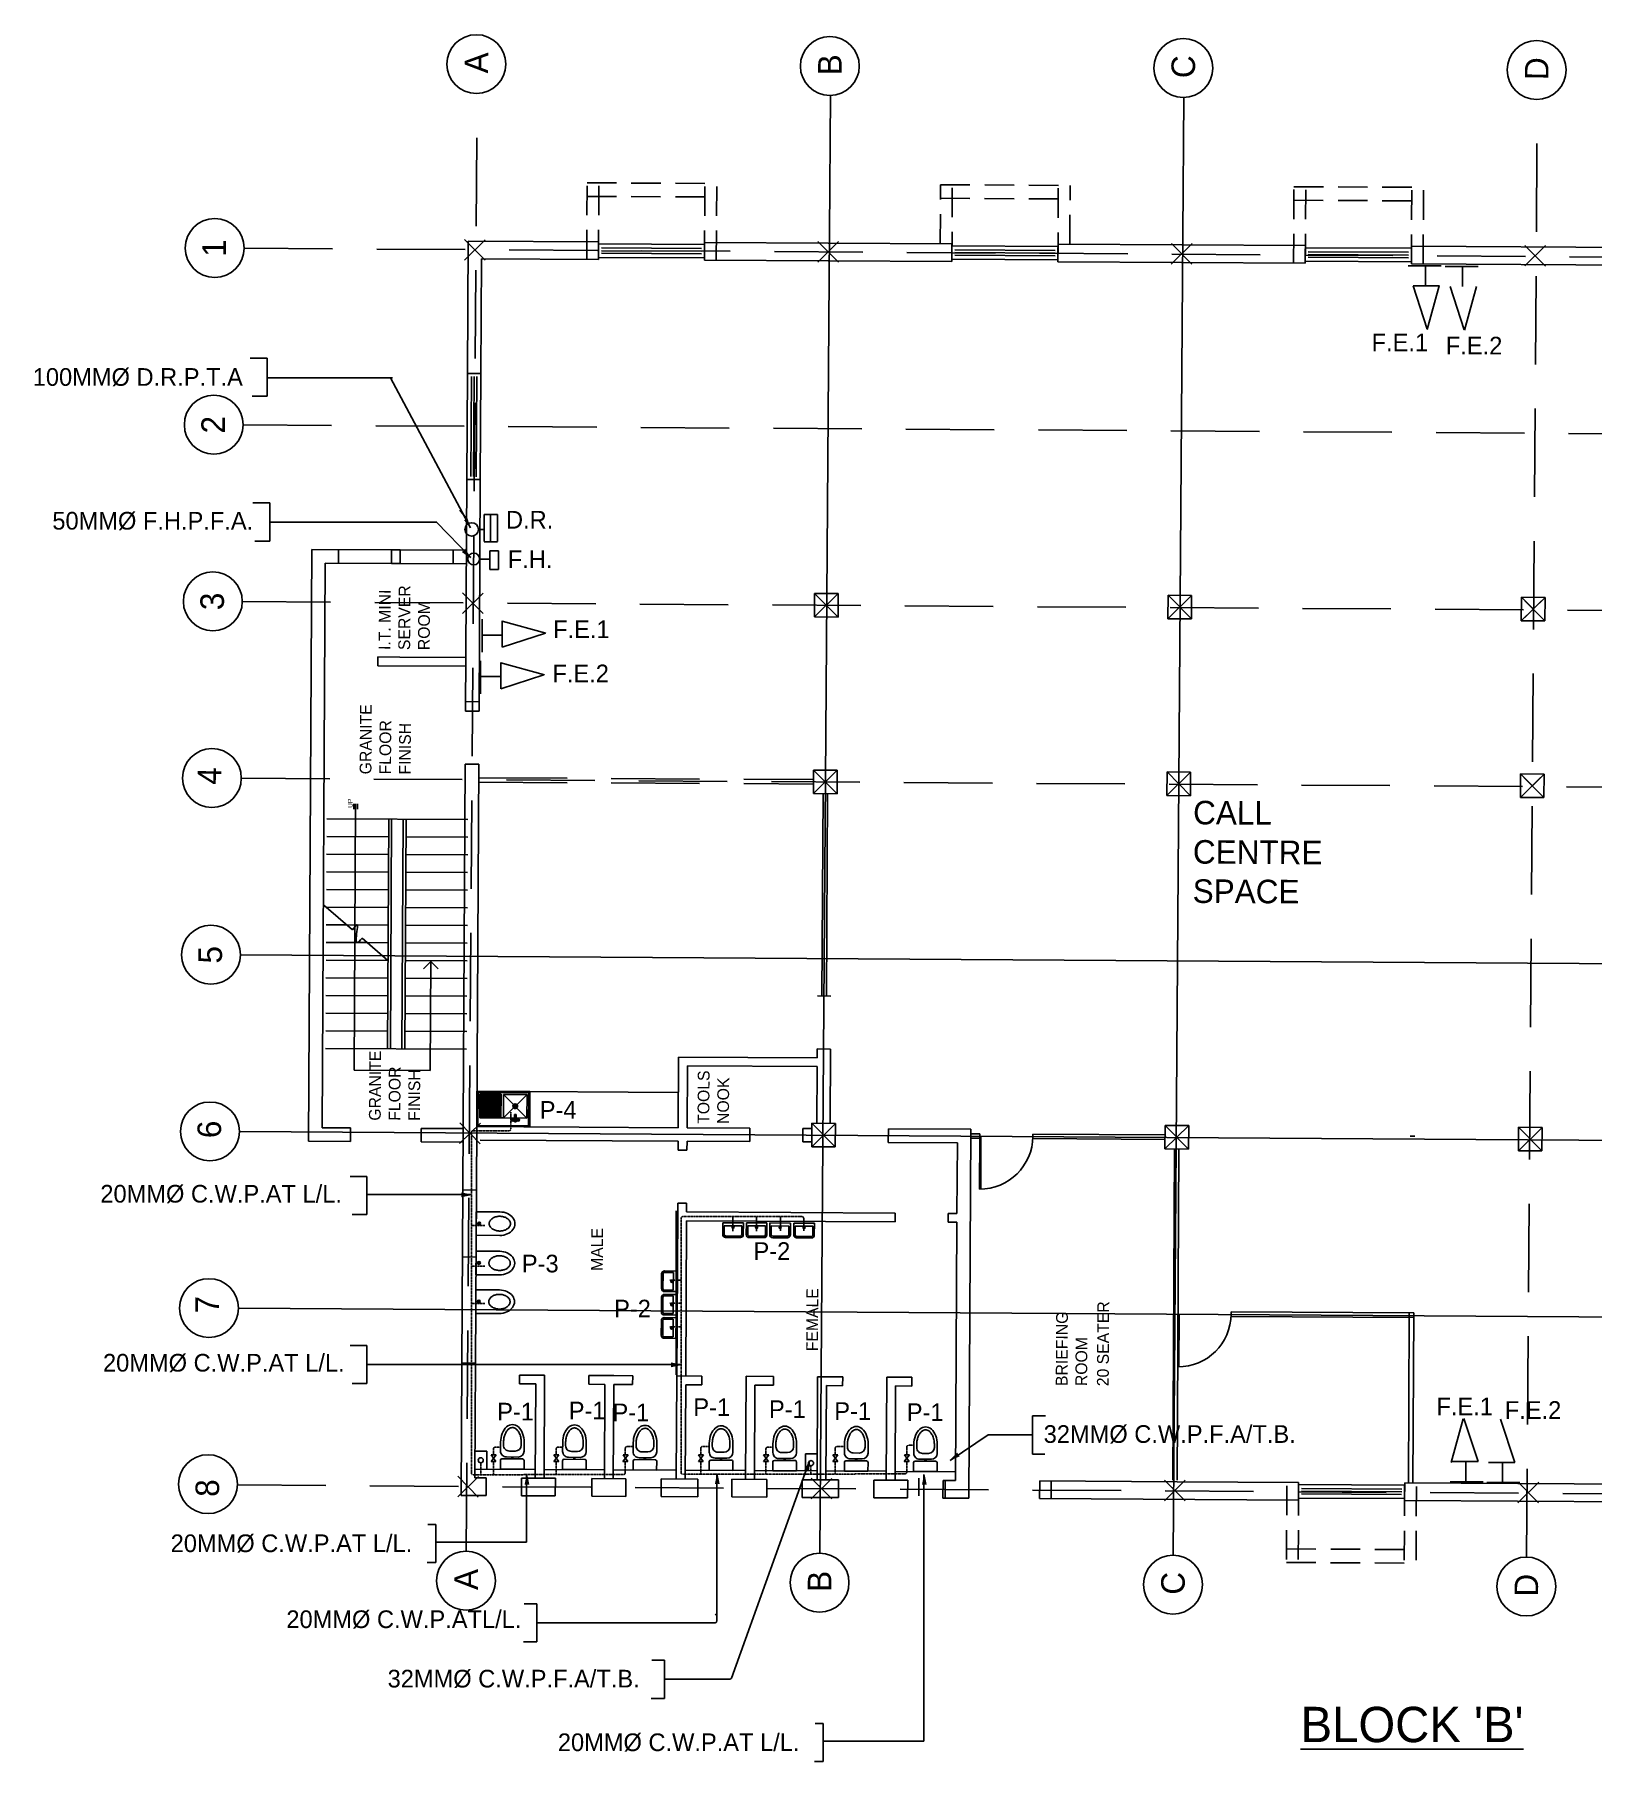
# Model space of a CAD drawing. Extents: x -2017610 to 288295, y -639251 to 250994.
# Drawn here: x -295493 to -269045, y -185032 to -155710 of the extents above; entities that cross this region are included whole.
import ezdxf
from ezdxf.enums import TextEntityAlignment as Align

# ---------------------------------------------------------------- set-up
doc = ezdxf.new("R2010")
doc.units = 0
doc.header["$LTSCALE"] = 2
doc.header["$MEASUREMENT"] = 0
doc.linetypes.add('DASHED', pattern=[0.75, 0.5, -0.25])
doc.linetypes.add('DASHED2', pattern=[0.375, 0.25, -0.125])
doc.layers.get('0').update_dxf_attribs({"linetype": 'CONTINUOUS'})
for name, color, linetype in [('DIM', 8, 'CONTINUOUS'), ('DOORS', 8, 'CONTINUOUS'), ('FIXTURES', 7, 'CONTINUOUS'), ('GRID', 8, 'CONTINUOUS'), ('GRIDLINES', 8, 'DASHED2'), ('HANDRAILS', 8, 'CONTINUOUS'), ('HATCH', 8, 'CONTINUOUS'), ('LAYER1', 8, 'CONTINUOUS'), ('LAYER2', 8, 'CONTINUOUS'), ('LAYER4', 8, 'CONTINUOUS'), ('LAYER5', 8, 'CONTINUOUS'), ('SUPERVISOR_S_SEAT', 7, 'CONTINUOUS'), ('TEXT', 8, 'CONTINUOUS'), ('TEXT3', 8, 'CONTINUOUS'), ('WALLS', 8, 'CONTINUOUS'), ('WIN_DOORS', 8, 'CONTINUOUS'), ('WINDOWS_DOORS', 8, 'CONTINUOUS')]:
    doc.layers.add(name, color=color, linetype=linetype)
doc.styles.add('LUCY', font='lsansi.ttf')
doc.styles.add('STYLUS', font='stylu.ttf')

# ---------------------------------------------------------------- blocks, each defined once
blk = doc.blocks.new('GRID_NO')
at = {"layer": 'GRID'}
blk.add_circle((0, 500), 500, dxfattribs=at)
blk.add_attdef('GRNO', text='', height=400, dxfattribs=at).set_placement((0, 500), align=Align.MIDDLE_CENTER)
blk = doc.blocks.new('W1800')
at = {"layer": 'WINDOWS_DOORS'}
for p, q in [((0, -1800), (0, 0)), ((0, 0), (230, 0)), ((230, 0), (230, -1800)), ((69, -1750), (69, -50)), ((114, -50), (114, -1750)), ((161, -1750), (161, -50)), ((230, -1800), (0, -1800))]:
    blk.add_line(p, q, dxfattribs=at)
blk = doc.blocks.new('STEP_ARROW')
at = {"layer": 'HATCH'}
for p, q in [((4524, 0), (0, 0)), ((0, 0), (0, -1290)), ((4431, 30), (4521, 30)), ((4431, -30), (4521, -30)), ((1850, -1290), (1725, -1165)), ((0, -1290), (1850, -1290)), ((1850, -1290), (1725, -1415))]:
    blk.add_line(p, q, dxfattribs=at)
at = {"layer": 'TEXT', "insert": (4454, 51), "char_height": 80, "width": 68, "attachment_point": 7}
blk.add_mtext('{\\fStylus BT|b0|i0|c0|p34;UP}', dxfattribs=at)
blk = doc.blocks.new('STEP_CUT')
at = {"layer": 'HANDRAILS', "linetype": 'CONTINUOUS'}
for p, q in [((333, 571), (-86, 79)), ((-225, -85), (-599, -524))]:
    blk.add_line(p, q, dxfattribs=at)
for points, knots in [([(-224, 17), (-266, 20), (-337, 17), (-265, -49), (-225, -85)], [321.725709, 321.725709, 321.725709, 321.725709, 418.129398, 535.034836, 535.034836, 535.034836, 535.034836]), ([(-86, 79), (-42, 49), (80, -36), (-134, 10), (-224, 17)], [0, 0, 0, 0, 115.30598, 321.725709, 321.725709, 321.725709, 321.725709])]:
    blk.add_open_spline(points, degree=3, knots=knots, dxfattribs=at)
blk = doc.blocks.new('WC')
for p, q in [((0, 458), (0, 308)), ((50, 458), (50, 408)), ((150, 308), (250, 308)), ((350, 408), (350, 458)), ((400, 308), (400, 458)), ((0, 150), (0, 0)), ((0, 0), (400, 0)), ((25, 175), (375, 175)), ((100, 208), (300, 208)), ((190, 208), (190, 175)), ((210, 208), (210, 175)), ((400, 0), (400, 150))]:
    blk.add_line(p, q)
for centre, radius, start, end in [((100, 308), 100, 180, 270), ((150, 408), 100, 180, 270), ((250, 408), 100, 270, 0), ((300, 308), 100, 270, 0), ((300, 308), 100, 270, 0), ((25, 150), 25, 90, 180), ((375, 150), 25, 360, 90)]:
    blk.add_arc(centre, radius, start, end)
blk.add_ellipse((200, 458), major_axis=(0, 300), ratio=0.666667, start_param=4.712389, end_param=7.853982)
blk.add_open_spline([(350, 458), (350, 466), (350, 474), (348, 496), (347, 510), (342, 537), (339, 551), (332, 576), (327, 588), (318, 611), (312, 622), (301, 641), (294, 650), (283, 665), (277, 670), (266, 681), (261, 685), (250, 693), (244, 696), (233, 701), (228, 703), (217, 706), (212, 707), (201, 708), (196, 708), (185, 706), (180, 705), (169, 702), (163, 700), (152, 694), (147, 691), (136, 682), (130, 678), (119, 667), (114, 661), (104, 647), (99, 640), (89, 624), (85, 616), (77, 598), (73, 589), (66, 569), (63, 559), (58, 538), (56, 527), (53, 506), (52, 494), (50, 475), (50, 466), (50, 458)], degree=3, knots=[4.712389, 4.712389, 4.712389, 4.712389, 4.805294, 4.805294, 4.96378, 4.96378, 5.122267, 5.122267, 5.280753, 5.280753, 5.439239, 5.439239, 5.597725, 5.597725, 5.724795, 5.724795, 5.851866, 5.851866, 5.978936, 5.978936, 6.106006, 6.106006, 6.233076, 6.233076, 6.360146, 6.360146, 6.487216, 6.487216, 6.614287, 6.614287, 6.741357, 6.741357, 6.868427, 6.868427, 6.995497, 6.995497, 7.122567, 7.122567, 7.249638, 7.249638, 7.376708, 7.376708, 7.503778, 7.503778, 7.630848, 7.630848, 7.757918, 7.757918, 7.853982, 7.853982, 7.853982, 7.853982])
blk = doc.blocks.new('BIDET')
for p, q in [((0, 400), (0, 0)), ((400, 0), (400, 400)), ((0, 0), (400, 0)), ((0, 0), (200, 0)), ((0, 0), (200, 0))]:
    blk.add_line(p, q)
for radius in [23.9, 18.9, 13.9]:
    blk.add_circle((200, 50), radius)
blk.add_ellipse((200, 400), major_axis=(0, 256), ratio=0.780874, start_param=4.712389, end_param=7.853982)
for points in [[(325, 400), (325, 406), (325, 413), (323, 429), (322, 439), (318, 459), (316, 469), (309, 487), (306, 496), (298, 512), (293, 520), (284, 534), (279, 540), (268, 551), (263, 556), (252, 564), (246, 568), (235, 574), (229, 576), (218, 579), (213, 580), (202, 581), (197, 581), (186, 580), (180, 579), (169, 576), (164, 573), (153, 567), (147, 564), (136, 555), (131, 550), (120, 538), (115, 532), (106, 518), (101, 510), (93, 494), (90, 485), (84, 466), (81, 457), (78, 437), (76, 427), (75, 411), (75, 406), (75, 400)], [(325, 400), (325, 394), (325, 387), (323, 371), (322, 361), (318, 341), (316, 331), (309, 313), (306, 304), (298, 288), (293, 280), (284, 266), (279, 260), (268, 249), (263, 244), (252, 236), (246, 232), (235, 226), (229, 224), (218, 221), (213, 220), (202, 219), (197, 219), (186, 220), (180, 221), (169, 224), (164, 227), (153, 233), (147, 236), (136, 245), (131, 250), (120, 262), (115, 268), (106, 282), (101, 290), (93, 306), (90, 315), (84, 334), (81, 343), (78, 363), (76, 373), (75, 389), (75, 394), (75, 400)]]:
    blk.add_open_spline(points, degree=3, knots=[4.712389, 4.712389, 4.712389, 4.712389, 4.809848, 4.809848, 4.965569, 4.965569, 5.121291, 5.121291, 5.277012, 5.277012, 5.432733, 5.432733, 5.588455, 5.588455, 5.744176, 5.744176, 5.899897, 5.899897, 6.055619, 6.055619, 6.21134, 6.21134, 6.367061, 6.367061, 6.522783, 6.522783, 6.678504, 6.678504, 6.834226, 6.834226, 6.989947, 6.989947, 7.145668, 7.145668, 7.30139, 7.30139, 7.457111, 7.457111, 7.612832, 7.612832, 7.768554, 7.768554, 7.853982, 7.853982, 7.853982, 7.853982])
blk = doc.blocks.new('900_DOOR_2')
at = {"layer": 'LAYER5'}
for p, q in [((900, 20), (0, 20)), ((900, 0), (0, 0))]:
    blk.add_line(p, q, dxfattribs=at)
blk.add_arc((0, 0), 900, 0, 90, dxfattribs=at)
blk = doc.blocks.new('SINK900')
for p, q in [((0, 600), (0, 0)), ((900, 600), (0, 600)), ((0, 600), (50, 600)), ((0, 600), (100, 600)), ((900, 0), (900, 600)), ((20, 580), (20, 20)), ((880, 580), (20, 580)), ((450, 450), (50, 50)), ((50, 450), (450, 50)), ((50, 450), (50, 50)), ((450, 450), (50, 450)), ((168, 489), (325, 489)), ((230, 518), (230, 390)), ((230, 518), (260, 518)), ((260, 390), (230, 390)), ((260, 518), (260, 390)), ((450, 50), (450, 450)), ((450, 50), (450, 450)), ((450, 450), (850, 450)), ((490, 50), (490, 450)), ((490, 425), (850, 425)), ((490, 400), (850, 400)), ((490, 375), (850, 375)), ((490, 350), (850, 350)), ((490, 325), (850, 325)), ((490, 300), (850, 300)), ((850, 450), (850, 50)), ((880, 20), (880, 580)), ((0, 0), (900, 0)), ((20, 20), (880, 20)), ((50, 50), (450, 50)), ((490, 275), (850, 275)), ((850, 250), (490, 250)), ((850, 225), (490, 225)), ((850, 225), (490, 225)), ((850, 200), (490, 200)), ((850, 175), (490, 175)), ((850, 150), (490, 150)), ((850, 125), (490, 125)), ((850, 100), (490, 100)), ((850, 75), (490, 75)), ((850, 50), (490, 50))]:
    blk.add_line(p, q)
for centre, radius in [((197, 485), 20), ((288, 485), 20), ((250, 250), 40), ((250, 250), 30)]:
    blk.add_circle(centre, radius)
blk = doc.blocks.new('BASIN350')
for p, q in [((0, 200), (0, 0)), ((0, 0), (350, 0)), ((25, 200), (25, 50)), ((25, 50), (325, 50)), ((300, 250), (50, 250)), ((300, 225), (50, 225)), ((325, 50), (325, 200)), ((350, 0), (350, 200))]:
    blk.add_line(p, q)
for radius in [17.4, 12.4]:
    blk.add_circle((175, 75), radius)
for centre, radius, start, end in [((50, 200), 50, 90, 180), ((50, 200), 25, 90, 180), ((300, 200), 50, 0, 90), ((300, 200), 25, 360, 90)]:
    blk.add_arc(centre, radius, start, end)

msp = doc.modelspace()

# ---------------------------------------------------------------- linework, layer by layer
at = {"layer": 'DOORS', "color": 1}
for p, q in [((-291542.4, -161535.9), (-289417.4, -161535.9)), ((-288092.7, -164088.4), (-289449.5, -161535.9)), ((-288165.5, -163918.7), (-288273.8, -163786.4)), ((-291500.4, -163986.9), (-288664, -163986.9)), ((-288089, -164587.2), (-288229.5, -164489.8)), ((-288077.1, -175403.9), (-288244.8, -175437.5)), ((-284517.8, -178290.1), (-284685.6, -178323.6)), ((-282335, -179927.8), (-282360.2, -180097)), ((-279947.8, -179919.2), (-279826.8, -179798.3)), ((-287140.5, -180162.3), (-287107, -180330.1)), ((-287140.5, -180162.3), (-287107, -180330.1)), ((-283908.8, -180149.2), (-283875.2, -180316.9)), ((-280394.4, -180162.3), (-280360.8, -180330.1)), ((-280394.4, -180162.3), (-280360.8, -180330.1))]:
    msp.add_line(p, q, dxfattribs=at)
for points in [[(-288092.7, -164088.4), (-288201, -163956.1), (-288142.6, -163923)], [(-288089, -164587.2), (-288229.5, -164489.8), (-288182.4, -164442)], [(-288077.1, -175403.9), (-288244.8, -175437.5), (-288246.5, -175370.4)], [(-284517.8, -178290.1), (-284685.6, -178323.6), (-284687.3, -178256.5)], [(-282335, -179927.8), (-282360.2, -180097), (-282423.9, -180075.9)], [(-279947.8, -179919.2), (-279826.8, -179798.3), (-279788.2, -179853.2)], [(-287140.5, -180162.3), (-287107, -180330.1), (-287174.1, -180331.8)], [(-287140.5, -180162.3), (-287107, -180330.1), (-287174.1, -180331.8)], [(-283908.8, -180149.2), (-283875.2, -180316.9), (-283942.3, -180318.6)], [(-280394.4, -180162.3), (-280360.8, -180330.1), (-280427.9, -180331.8)], [(-280394.4, -180162.3), (-280360.8, -180330.1), (-280427.9, -180331.8)]]:
    msp.add_solid(points, dxfattribs=at)
at = {"layer": 'FIXTURES'}
msp.add_line((-284562, -173671), (-287982, -173652.3), dxfattribs=at)
at = {"layer": 'GRIDLINES', "ltscale": 3000}
for p, q in [((-288163.8, -181462.7), (-287981.1, -156712.5)), ((-270164.1, -181561.2), (-269981.3, -156811)), ((-291933.4, -159337.8), (-255272.9, -159572.8)), ((-291949.8, -162337.7), (-255289.3, -162572.8)), ((-291966.2, -165337.7), (-255305.8, -165572.8)), ((-291982.7, -168337.6), (-255322.2, -168572.7)), ((-287953.3, -168404.8), (-282268.3, -168436)), ((-287952.8, -168329.8), (-282267.9, -168361)), ((-292048.3, -180337.5), (-255387.9, -180572.5))]:
    msp.add_line(p, q, dxfattribs=at)
at = {"layer": 'GRIDLINES', "color": 206, "linetype": 'CONTINUOUS', "ltscale": 3000}
for p, q in [((-279596.2, -174450.7), (-279446.2, -174451.5)), ((-279595.8, -174373.2), (-279445.8, -174374)), ((-279595.8, -174375.7), (-279445.8, -174376.5)), ((-279446.2, -174451.5), (-279445.8, -174376.5)), ((-278546.2, -174456.4), (-278545.8, -174381.4)), ((-272138.4, -174416.5), (-272063.4, -174416.9)), ((-272155.3, -177491.4), (-272154.8, -177416.4))]:
    msp.add_line(p, q, dxfattribs=at)
at = {"layer": 'HANDRAILS'}
for p, q in [((-289502, -172931.2), (-289480.7, -169031.3)), ((-289452, -172931.5), (-289430.7, -169031.5)), ((-289257, -172932.5), (-289235.7, -169032.6)), ((-289207, -172932.8), (-289185.7, -169032.9))]:
    msp.add_line(p, q, dxfattribs=at)
at = {"layer": 'LAYER1'}
for p, q in [((-287842.8, -159192.8), (-288194.7, -159540.9)), ((-288192.8, -159190.9), (-287844.7, -159542.8)), ((-281842.9, -159225.6), (-282194.8, -159573.7)), ((-282192.9, -159223.7), (-281844.8, -159575.6)), ((-275843, -159258.5), (-276194.9, -159606.6)), ((-276193, -159256.6), (-275844.9, -159608.5)), ((-269843.1, -159291.3), (-270195, -159639.4)), ((-270193.1, -159289.4), (-269845, -159641.3)), ((-287875.7, -165192.7), (-288227.6, -165540.8)), ((-288225.7, -165190.8), (-287877.6, -165542.7)), ((-282252.8, -165598.5), (-281850.6, -165200.7)), ((-282250.6, -165198.5), (-281852.8, -165600.7)), ((-276252.9, -165631.3), (-275850.7, -165233.5)), ((-276250.7, -165231.3), (-275852.9, -165633.5)), ((-270253, -165664.2), (-269850.8, -165266.4)), ((-270250.8, -165264.2), (-269853, -165666.4)), ((-269909.7, -165324.6), (-270194.1, -165605.9)), ((-270192.5, -165323.1), (-269911.3, -165607.5)), ((-282269.2, -168598.5), (-281867, -168200.6)), ((-282267, -168198.5), (-281869.2, -168600.6)), ((-276269.3, -168631.3), (-275867.1, -168233.5)), ((-276267.1, -168231.3), (-275869.3, -168633.5)), ((-270269.4, -168664.1), (-269867.2, -168266.3)), ((-270267.2, -168264.1), (-269869.4, -168666.3)), ((-269926.1, -168324.6), (-270210.5, -168605.9)), ((-270209, -168323), (-269927.7, -168607.4)), ((-288135.7, -169038.6), (-290530.7, -169025.5)), ((-289482.3, -169331.2), (-290532.3, -169325.5)), ((-288137.3, -169338.6), (-289187.3, -169332.9)), ((-289484, -169631.2), (-290534, -169625.5)), ((-288139, -169638.6), (-289189, -169632.9)), ((-289485.6, -169931.2), (-290535.6, -169925.5)), ((-288140.6, -169938.6), (-289190.6, -169932.9)), ((-289487.3, -170231.2), (-290537.2, -170225.5)), ((-288142.3, -170238.6), (-289192.3, -170232.8)), ((-289488.9, -170531.2), (-290538.9, -170525.5)), ((-288143.9, -170538.6), (-289193.9, -170532.8)), ((-290195.7, -170827.4), (-290540.5, -170825.5)), ((-289490.5, -170831.2), (-290195.7, -170827.4)), ((-288145.6, -170838.6), (-289195.5, -170832.8)), ((-289844.8, -171129.3), (-290542.2, -171125.5)), ((-289492.2, -171131.2), (-289844.8, -171129.3)), ((-288147.2, -171138.6), (-289197.2, -171132.8)), ((-289493.8, -171431.2), (-290543.8, -171425.5)), ((-288148.8, -171438.6), (-289198.8, -171432.8)), ((-289495.5, -171731.2), (-290545.4, -171725.5)), ((-288150.5, -171738.6), (-289200.5, -171732.8)), ((-289497.1, -172031.2), (-290547.1, -172025.5)), ((-288152.1, -172038.6), (-289202.1, -172032.8)), ((-289498.7, -172331.2), (-290548.7, -172325.5)), ((-288153.8, -172338.6), (-289203.8, -172332.8)), ((-289500.4, -172631.2), (-290550.4, -172625.4)), ((-288155.4, -172638.6), (-289205.4, -172632.8)), ((-288157.1, -172938.6), (-290552, -172925.4)), ((-287924.9, -174192.6), (-288276.8, -174540.7)), ((-288274.9, -174190.7), (-287926.9, -174542.6)), ((-282299.3, -174595.6), (-281897.1, -174197.8)), ((-282297.1, -174195.6), (-281899.3, -174597.8)), ((-270302.3, -174664), (-269900.1, -174266.2)), ((-270300.1, -174264), (-269902.3, -174666.2)), ((-287957.8, -180192.5), (-288309.7, -180540.6)), ((-288307.8, -180190.6), (-287959.7, -180542.5)), ((-281957.9, -180225.3), (-282309.8, -180573.4)), ((-282307.9, -180223.4), (-281959.8, -180575.3)), ((-275958, -180258.2), (-276309.9, -180606.2)), ((-276308, -180256.3), (-275959.9, -180608.2)), ((-269958, -180291), (-270310, -180639.1)), ((-270308, -180289.1), (-269960, -180641))]:
    msp.add_line(p, q, dxfattribs=at)
at = {"layer": 'LAYER2'}
for p, q in [((-282252.8, -165598.5), (-282250.6, -165198.5)), ((-282250.6, -165198.5), (-281850.6, -165200.7)), ((-281852.8, -165600.7), (-281850.6, -165200.7)), ((-276252.9, -165631.3), (-276250.7, -165231.3)), ((-276250.7, -165231.3), (-275850.7, -165233.5)), ((-275852.9, -165633.5), (-275850.7, -165233.5)), ((-270253, -165664.2), (-270250.8, -165264.2)), ((-270250.8, -165264.2), (-269850.8, -165266.4)), ((-269853, -165666.4), (-269850.8, -165266.4)), ((-282252.8, -165598.5), (-281852.8, -165600.7)), ((-276252.9, -165631.3), (-275852.9, -165633.5)), ((-270253, -165664.2), (-269853, -165666.4)), ((-282269.2, -168598.5), (-282267, -168198.5)), ((-282267, -168198.5), (-281867, -168200.6)), ((-281869.2, -168600.6), (-281867, -168200.6)), ((-276269.3, -168631.3), (-276267.1, -168231.3)), ((-276267.1, -168231.3), (-275867.1, -168233.5)), ((-275869.3, -168633.5), (-275867.1, -168233.5)), ((-270269.4, -168664.1), (-270267.2, -168264.1)), ((-270267.2, -168264.1), (-269867.2, -168266.3)), ((-269869.4, -168666.3), (-269867.2, -168266.3)), ((-282269.2, -168598.5), (-281869.2, -168600.6)), ((-276269.3, -168631.3), (-275869.3, -168633.5)), ((-270269.4, -168664.1), (-269869.4, -168666.3)), ((-282299.3, -174595.6), (-282297.1, -174195.6)), ((-282297.1, -174195.6), (-281897.1, -174197.8)), ((-281899.3, -174597.8), (-281897.1, -174197.8)), ((-270302.3, -174664), (-270300.1, -174264)), ((-270300.1, -174264), (-269900.1, -174266.2)), ((-269902.3, -174666.2), (-269900.1, -174266.2)), ((-282299.3, -174595.6), (-281899.3, -174597.8)), ((-270302.3, -174664), (-269902.3, -174666.2))]:
    msp.add_line(p, q, dxfattribs=at)
at = {"layer": 'LAYER4', "linetype": 'DASHED2', "ltscale": 1000}
for p, q in [((-286119.6, -159527.2), (-286112.5, -158227.3)), ((-286112.5, -158227.3), (-283912.6, -158239.3)), ((-285919.6, -159528.3), (-285912.5, -158228.4)), ((-284119.7, -159538.2), (-284112.6, -158238.2)), ((-283919.7, -159539.3), (-283912.6, -158239.3)), ((-280118.1, -159260.1), (-280112.6, -158260.1)), ((-280112.6, -158260.1), (-277912.6, -158272.1)), ((-279919.7, -159561.2), (-279912.6, -158261.2)), ((-278119.8, -159571), (-278112.6, -158271)), ((-277918.1, -159272.1), (-277912.6, -158272.1)), ((-274119.8, -159592.9), (-274112.7, -158292.9)), ((-274112.7, -158292.9), (-271912.7, -158305)), ((-273919.8, -159594), (-273912.7, -158294)), ((-272119.8, -159603.9), (-272112.7, -158303.9)), ((-271919.8, -159605), (-271912.7, -158305)), ((-286113.8, -158457.3), (-283913.8, -158469.3)), ((-280113.9, -158490.1), (-277913.9, -158502.1)), ((-274114, -158522.9), (-271914, -158535)), ((-274233.4, -180352.6), (-274240.6, -181652.6)), ((-274033.5, -180353.7), (-274040.6, -181653.7)), ((-272233.5, -180363.6), (-272240.6, -181663.5)), ((-272033.5, -180364.7), (-272040.6, -181664.6)), ((-274239.3, -181422.6), (-272039.3, -181434.6)), ((-274240.6, -181652.6), (-272040.6, -181664.6))]:
    msp.add_line(p, q, dxfattribs=at)
at = {"layer": 'TEXT3', "color": 4}
for p, q in [((-271614, -159637.8), (-272174, -159637.8)), ((-271881.4, -159637.8), (-271881.4, -159978.9)), ((-270984.6, -159649), (-271544.6, -159649)), ((-271252.1, -159649), (-271252.1, -159990.1)), ((-271641.2, -159978.9), (-272090, -159978.9)), ((-271850, -160712.9), (-272089, -159978.9)), ((-271849, -160719.8), (-271644.9, -159978.9)), ((-271220.6, -160724.1), (-271459.6, -159990.1)), ((-271219.7, -160731), (-271015.5, -159990.1)), ((-287750.5, -163858.7), (-287750.5, -164322.2)), ((-287958.6, -164111.6), (-287860.2, -164111.6)), ((-287765.9, -164473.6), (-287765.9, -164791.7)), ((-287765.9, -164475.9), (-287618.3, -164475.9)), ((-287618.3, -164473.6), (-287618.3, -164791.7)), ((-287936.9, -164618.1), (-287765.9, -164618.1)), ((-287765.9, -164791.7), (-287618.3, -164791.7)), ((-287896, -165638), (-287896, -166198)), ((-287554.9, -165665.2), (-287554.9, -166114)), ((-286814, -165873), (-287554.9, -165668.9)), ((-287896, -165905.4), (-287554.9, -165905.4)), ((-286820.9, -165874), (-287554.9, -166113)), ((-287919.6, -166344.6), (-287919.6, -166904.6)), ((-287578.5, -166371.8), (-287578.5, -166820.5)), ((-286837.6, -166579.6), (-287578.5, -166375.5)), ((-287919.6, -166612), (-287578.5, -166612)), ((-286844.5, -166580.6), (-287578.5, -166819.6)), ((-283638.5, -175780.6), (-283638.5, -176027.7)), ((-283235.3, -175780.6), (-283235.3, -176027.7)), ((-282831.6, -175776.4), (-282831.6, -176023.5)), ((-282433.3, -175810.6), (-282433.3, -176023.5)), ((-271240, -179212.3), (-271444.1, -179953.2)), ((-271226.5, -179206.8), (-270987.6, -179940.8)), ((-270603.7, -179222.3), (-270364.8, -179956.3)), ((-271435.3, -179940.8), (-270986.6, -179940.8)), ((-271195.1, -180281.9), (-271195.1, -179940.8)), ((-270812.5, -179956.3), (-270363.8, -179956.3)), ((-270572.3, -180297.4), (-270572.3, -179956.3)), ((-271462.5, -180281.9), (-270902.5, -180281.9)), ((-270839.7, -180297.4), (-270279.7, -180297.4))]:
    msp.add_line(p, q, dxfattribs=at)
at = {"layer": 'TEXT3', "color": 1}
for p, q in [((-291830.2, -161203.7), (-291542.4, -161203.7)), ((-291542.4, -161203.7), (-291542.4, -161851)), ((-291542.4, -161851), (-291796.3, -161851)), ((-291788.1, -163663.2), (-291500.4, -163663.2)), ((-291500.4, -163663.2), (-291500.4, -164310.5)), ((-288667.8, -163986.9), (-288089, -164587.2)), ((-291500.4, -164310.5), (-291754.3, -164310.5)), ((-290136.8, -175100), (-289849.1, -175100)), ((-289849.1, -175100), (-289849.1, -175747.3)), ((-289849.1, -175403.9), (-288077.1, -175403.9)), ((-289849.1, -175747.3), (-290103, -175747.3)), ((-290136.8, -177969.4), (-289849.1, -177969.4)), ((-289849.1, -177969.4), (-289849.1, -178616.7)), ((-289849.1, -178290.1), (-284517.8, -178290.1)), ((-289849.1, -178616.7), (-290103, -178616.7)), ((-278551.3, -179812.6), (-278551.3, -179165.2)), ((-278551.3, -179165.2), (-278330, -179165.2)), ((-279947.8, -179919.2), (-279301.9, -179488.9)), ((-279301.9, -179488.9), (-278551.3, -179488.9)), ((-282335, -179927.8), (-283661.8, -183617.1)), ((-278341.6, -179812.6), (-278551.3, -179812.6)), ((-287140.5, -180162.3), (-287140.5, -181309.9)), ((-287140.5, -180162.3), (-287140.5, -181309.9)), ((-283908.8, -180149.2), (-283908.8, -182646.4)), ((-280394.4, -180162.3), (-280394.4, -181309.9)), ((-280394.4, -180162.3), (-280394.4, -184688.7)), ((-288814, -181005.9), (-288679.3, -181005.9)), ((-288679.3, -181005.9), (-288679.3, -181653.3)), ((-287140.5, -181309.9), (-288679.3, -181309.9)), ((-288679.3, -181653.3), (-288825.7, -181653.3)), ((-287178.3, -182355.7), (-286968.7, -182355.7)), ((-286968.7, -182355.7), (-286968.7, -183003.1)), ((-286968.7, -182676.4), (-283938.8, -182676.4)), ((-286968.7, -183003.1), (-287189.9, -183003.1)), ((-285011, -183313.3), (-284801.4, -183313.3)), ((-284801.4, -183313.3), (-284801.4, -183960.6)), ((-283690.1, -183636.9), (-284801.4, -183636.9)), ((-284801.4, -183960.6), (-285022.7, -183960.6)), ((-282240.9, -184384.7), (-282106.1, -184384.7)), ((-282106.1, -184384.7), (-282106.1, -185032.1)), ((-280394.4, -184688.7), (-282106.1, -184688.7)), ((-282106.1, -185032.1), (-282252.5, -185032.1))]:
    msp.add_line(p, q, dxfattribs=at)
at = {"layer": 'TEXT3', "color": 4, "linetype": 'DASHED'}
for p, q in [((-287408.6, -174009.6), (-287408.6, -174292.2)), ((-288077.1, -180134.5), (-288077.1, -174352.2)), ((-288047.1, -174322.2), (-287438.6, -174322.2)), ((-288079.7, -175932), (-287847.5, -175932)), ((-284517.8, -180125.9), (-284517.8, -175810.6)), ((-284487.8, -175780.6), (-282463.3, -175780.6)), ((-288079.7, -176622.8), (-287847.5, -176622.8)), ((-284708.8, -176862.6), (-284508.8, -176862.6)), ((-288079.7, -177258.2), (-287847.5, -177258.2)), ((-284708.8, -177252.6), (-284508.8, -177252.6)), ((-284708.8, -177652.6), (-284508.8, -177652.6)), ((-287701.6, -179724.2), (-287701.6, -179827.4)), ((-287581.6, -179694.2), (-287671.6, -179694.2)), ((-286636.2, -179724.2), (-286636.2, -179827.2)), ((-286526.2, -179694.2), (-286606.2, -179694.2)), ((-285463.7, -179714.2), (-285463.7, -179827.2)), ((-285333.7, -179684.2), (-285433.7, -179684.2)), ((-284181.6, -179714.2), (-284181.6, -179827.2)), ((-284041.6, -179684.2), (-284151.6, -179684.2)), ((-283076.2, -179724.2), (-283076.2, -179827.2)), ((-282959.6, -179694.2), (-283046.2, -179694.2)), ((-281900.2, -179714.2), (-281900.2, -179827.2)), ((-281746.2, -179684.2), (-281870.2, -179684.2)), ((-280686.2, -179694.2), (-280686.2, -179827.2)), ((-280569.6, -179664.2), (-280656.2, -179664.2)), ((-287919.3, -179961.4), (-287919.3, -180165.9)), ((-287701.6, -179936.5), (-287701.6, -180163.7)), ((-286636.2, -179880.2), (-286636.2, -179885.3)), ((-286636.2, -179880.2), (-286636.2, -179885.3)), ((-286636.2, -179936.5), (-286636.2, -180164.2)), ((-285463.7, -179824.2), (-285463.7, -179827.2)), ((-285463.7, -179824.2), (-285463.7, -179827.2)), ((-285463.7, -179880.2), (-285463.7, -179885.3)), ((-285463.7, -179880.2), (-285463.7, -179885.3)), ((-285463.7, -179936.5), (-285463.7, -180128.3)), ((-284181.6, -179936.5), (-284181.6, -180155.2)), ((-283076.2, -179880.2), (-283076.2, -179885.3)), ((-283076.2, -179880.2), (-283076.2, -179885.3)), ((-283076.2, -179936.5), (-283076.2, -180152.5)), ((-282315.7, -180011.4), (-282315.7, -180158.1)), ((-281900.2, -179824.2), (-281900.2, -179827.2)), ((-281900.2, -179824.2), (-281900.2, -179827.2)), ((-281900.2, -179880.2), (-281900.2, -179885.3)), ((-281900.2, -179880.2), (-281900.2, -179885.3)), ((-281900.2, -179880.2), (-281900.2, -179885.3)), ((-281900.2, -179880.2), (-281900.2, -179885.3)), ((-281900.2, -179936.5), (-281900.2, -180151.6)), ((-280686.9, -179880.2), (-280686.9, -179885.3)), ((-280686.9, -179880.2), (-280686.9, -179885.3)), ((-280686.2, -179802.5), (-280686.2, -179827.2)), ((-280686.2, -179802.5), (-280686.2, -179827.2)), ((-280686.2, -179881.1), (-280686.2, -179884.5)), ((-280686.2, -179881.1), (-280686.2, -179884.5)), ((-280686.2, -179936.5), (-280686.2, -180119.8)), ((-288047, -180164.5), (-285493.6, -180158.3)), ((-284487.8, -180155.9), (-280714.2, -180149.7))]:
    msp.add_line(p, q, dxfattribs=at)
at = {"layer": 'TEXT3', "color": 4, "linetype": 'CONTINUOUS'}
for p, q in [((-287655.5, -179827.2), (-287742.3, -179936.5)), ((-287655.5, -179827.2), (-287742.3, -179936.5)), ((-287742.3, -179936.5), (-287659.7, -179936.5)), ((-287742.3, -179936.5), (-287659.7, -179936.5)), ((-287741.1, -179827.2), (-287655.5, -179827.2)), ((-287741.1, -179827.2), (-287659.7, -179936.5)), ((-287741.1, -179827.2), (-287655.5, -179827.2)), ((-287741.1, -179827.2), (-287659.7, -179936.5)), ((-286590.1, -179827.2), (-286676.9, -179936.5)), ((-286590.1, -179827.2), (-286676.9, -179936.5)), ((-286676.9, -179936.5), (-286594.3, -179936.5)), ((-286676.9, -179936.5), (-286594.3, -179936.5)), ((-286675.6, -179827.2), (-286590.1, -179827.2)), ((-286675.6, -179827.2), (-286594.3, -179936.5)), ((-286675.6, -179827.2), (-286590.1, -179827.2)), ((-286675.6, -179827.2), (-286594.3, -179936.5)), ((-285417.5, -179827.2), (-285504.4, -179936.5)), ((-285417.5, -179827.2), (-285504.4, -179936.5)), ((-285504.4, -179936.5), (-285421.8, -179936.5)), ((-285504.4, -179936.5), (-285421.8, -179936.5)), ((-285503.1, -179827.2), (-285417.5, -179827.2)), ((-285503.1, -179827.2), (-285421.8, -179936.5)), ((-285503.1, -179827.2), (-285417.5, -179827.2)), ((-285503.1, -179827.2), (-285421.8, -179936.5)), ((-284135.5, -179827.2), (-284222.3, -179936.5)), ((-284135.5, -179827.2), (-284222.3, -179936.5)), ((-284222.3, -179936.5), (-284139.7, -179936.5)), ((-284222.3, -179936.5), (-284139.7, -179936.5)), ((-284221, -179827.2), (-284135.5, -179827.2)), ((-284221, -179827.2), (-284139.7, -179936.5)), ((-284221, -179827.2), (-284135.5, -179827.2)), ((-284221, -179827.2), (-284139.7, -179936.5)), ((-283030.1, -179827.2), (-283116.9, -179936.5)), ((-283030.1, -179827.2), (-283116.9, -179936.5)), ((-283116.9, -179936.5), (-283034.3, -179936.5)), ((-283116.9, -179936.5), (-283034.3, -179936.5)), ((-283115.6, -179827.2), (-283030.1, -179827.2)), ((-283115.6, -179827.2), (-283034.3, -179936.5)), ((-283115.6, -179827.2), (-283030.1, -179827.2)), ((-283115.6, -179827.2), (-283034.3, -179936.5)), ((-281854.1, -179827.2), (-281940.9, -179936.5)), ((-281854.1, -179827.2), (-281940.9, -179936.5)), ((-281940.9, -179936.5), (-281858.3, -179936.5)), ((-281940.9, -179936.5), (-281858.3, -179936.5)), ((-281939.6, -179827.2), (-281854.1, -179827.2)), ((-281939.6, -179827.2), (-281858.3, -179936.5)), ((-281939.6, -179827.2), (-281854.1, -179827.2)), ((-281939.6, -179827.2), (-281858.3, -179936.5)), ((-280640.7, -179827.2), (-280727.6, -179936.5)), ((-280640.7, -179827.2), (-280727.6, -179936.5)), ((-280727.6, -179936.5), (-280644.9, -179936.5)), ((-280727.6, -179936.5), (-280644.9, -179936.5)), ((-280726.3, -179827.2), (-280640.7, -179827.2)), ((-280726.3, -179827.2), (-280644.9, -179936.5)), ((-280726.3, -179827.2), (-280640.7, -179827.2)), ((-280726.3, -179827.2), (-280644.9, -179936.5))]:
    msp.add_line(p, q, dxfattribs=at)
at = {"layer": 'TEXT3', "color": 4}
msp.add_circle((-288036.8, -164614.4), 100, dxfattribs=at)
at = {"layer": 'TEXT3', "color": 4, "linetype": 'CONTINUOUS'}
msp.add_circle((-287917.9, -179918.2), 43.3, dxfattribs=at)
at = {"layer": 'TEXT3', "color": 4, "linetype": 'DASHED'}
for centre, start, end in [((-288047.1, -174352.2), 90, 180), ((-287438.6, -174292.2), 270, 0), ((-284487.8, -175810.6), 90, 180), ((-287671.6, -179724.2), 90, 180), ((-286606.2, -179724.2), 90, 180), ((-285433.7, -179714.2), 90, 180), ((-284151.6, -179714.2), 90, 180), ((-283046.2, -179724.2), 90, 180), ((-281870.2, -179714.2), 90, 180), ((-280656.2, -179694.2), 90, 180), ((-288047.1, -180134.5), 180, 270.1389), ((-285493.7, -180128.3), 270.1389, 360), ((-284487.8, -180125.9), 180, 270.1389), ((-280716.2, -180119.8), 270.1364, 360)]:
    msp.add_arc(centre, 30, start, end, dxfattribs=at)
at = {"layer": 'TEXT3', "color": 4}
msp.add_arc((-282463.3, -175810.6), 30, 0, 90, dxfattribs=at)
at = {"layer": 'TEXT3', "color": 1}
for centre, end in [((-283938.8, -182510.5), 360), ((-283938.8, -182646.4), 360), ((-283690.1, -183606.9), 340.21899)]:
    msp.add_arc(centre, 30, 270, end, dxfattribs=at)
at = {"layer": 'WALLS'}
for p, q in [((-282163.9, -181495.5), (-281981.2, -156745.4)), ((-276164, -181528.4), (-275981.3, -156778.2)), ((-288145.3, -161466.2), (-288133, -159216.2)), ((-288133, -159216.2), (-285918, -159228.3)), ((-285919.6, -159528.3), (-285918, -159228.3)), ((-284119.7, -159538.2), (-284118, -159238.2)), ((-284118, -159238.2), (-279918.1, -159261.2)), ((-279919.7, -159561.2), (-279918.1, -159261.2)), ((-278119.8, -159571), (-278118.1, -159271)), ((-278118.1, -159271), (-273918.2, -159294)), ((-273919.8, -159594), (-273918.2, -159294)), ((-272119.8, -159603.9), (-272118.2, -159303.9)), ((-272118.2, -159303.9), (-267918.3, -159326.9)), ((-287915.3, -161467.4), (-287904.6, -159517.5)), ((-287904.6, -159517.5), (-285919.6, -159528.3)), ((-284119.7, -159538.2), (-279919.7, -159561.2)), ((-278119.8, -159571), (-273919.8, -159594)), ((-272119.8, -159603.9), (-267919.9, -159626.9)), ((-287915.3, -161467.4), (-288145.3, -161466.2)), ((-288176.6, -167196.1), (-288155.1, -163266.2)), ((-287925.1, -163267.4), (-288155.1, -163266.2)), ((-287946.6, -167197.4), (-287925.1, -163267.4)), ((-290841.7, -174501.6), (-290786.7, -164451.8)), ((-289434.2, -164459.2), (-290786.7, -164451.8)), ((-290334.2, -164454.2), (-290335.4, -164684.2)), ((-289434.2, -164459.2), (-289435.4, -164689.2)), ((-289284.2, -164460), (-289434.2, -164459.2)), ((-289284.2, -164460), (-289285.4, -164690)), ((-288161.7, -164466.1), (-289284.2, -164460)), ((-288384.2, -164464.9), (-288385.5, -164694.9)), ((-290610.4, -174272.9), (-290557.9, -164683)), ((-289435.4, -164689.2), (-290557.9, -164683)), ((-289435.4, -164689.2), (-289285.4, -164690)), ((-288163, -164696.1), (-289285.4, -164690)), ((-289667.5, -166427.9), (-289666.6, -166277.9)), ((-288172.5, -166436.1), (-289667.5, -166427.9)), ((-289294.1, -166280), (-289666.6, -166277.9)), ((-288171.7, -166286.1), (-289294.1, -166280)), ((-288175.8, -167036.1), (-287945.8, -167037.4)), ((-287946.6, -167197.4), (-288176.6, -167196.1)), ((-288214.9, -174191), (-288181.6, -168096.1)), ((-287951.6, -168097.3), (-288181.6, -168096.1)), ((-287984.9, -174192.2), (-287951.6, -168097.3)), ((-282125.5, -172034.3), (-282106.7, -168599.3)), ((-282050.5, -172034.7), (-282031.7, -168599.8)), ((-291999.1, -171337.6), (-255338.6, -171572.7)), ((-282203, -172033.9), (-281973, -172035.1)), ((-282208.8, -173083.8), (-282208, -172933.9)), ((-282208, -172933.9), (-281978, -172935.1)), ((-281984.9, -174197.3), (-281978, -172935.1)), ((-284565.3, -174271), (-284558.7, -173071)), ((-284558.7, -173071), (-282208.8, -173083.8)), ((-284415.3, -174271.8), (-284409.6, -173221.8)), ((-284409.6, -173221.8), (-282209.6, -173233.8)), ((-282214.9, -174196.1), (-282209.6, -173233.8)), ((-292015.5, -174337.6), (-255355, -174572.6)), ((-290610.4, -174272.9), (-290127.9, -174275.5)), ((-290129.2, -174505.5), (-290127.9, -174275.5)), ((-288929.2, -174512.1), (-288927.9, -174282.1)), ((-288927.9, -174282.1), (-288215.5, -174286)), ((-288221.2, -175328.5), (-288214.9, -174191)), ((-287991.2, -175329.7), (-287984.9, -174192.2)), ((-287925.3, -174252.6), (-284565.3, -174271)), ((-284415.3, -174271.8), (-283347.6, -174277.6)), ((-283348.8, -174507.6), (-283347.6, -174277.6)), ((-282448.9, -174512.6), (-282447.6, -174282.6)), ((-282447.6, -174282.6), (-282297.6, -174283.4)), ((-280998.9, -174520.5), (-280997.6, -174290.5)), ((-280997.6, -174290.5), (-279595.4, -174298.2)), ((-279629.7, -180563.1), (-279595.4, -174298.2)), ((-278546.2, -174456.4), (-276301.3, -174468.7)), ((-278545.8, -174381.4), (-276300.9, -174393.7)), ((-276302.2, -174631.2), (-276300, -174231.2)), ((-276302.2, -174631.2), (-275900, -174233.4)), ((-276300, -174231.2), (-275900, -174233.4)), ((-276300, -174231.2), (-275902.2, -174633.4)), ((-275902.2, -174633.4), (-275900, -174233.4)), ((-290841.7, -174501.6), (-290129.2, -174505.5)), ((-288929.2, -174512.1), (-288216.7, -174516)), ((-287926.5, -174482.6), (-284566.6, -174501)), ((-284567.4, -174651), (-284566.6, -174501)), ((-284567.4, -174651), (-284417.4, -174651.8)), ((-284417.4, -174651.8), (-284416.6, -174501.8)), ((-284416.6, -174501.8), (-283348.8, -174507.6)), ((-282448.9, -174512.6), (-282298.9, -174513.4)), ((-280998.9, -174520.5), (-279826.6, -174526.9)), ((-279833.2, -175726.9), (-279826.6, -174526.9)), ((-276302.2, -174631.2), (-275902.2, -174633.4)), ((-276170.5, -180257), (-276139.7, -174632.1)), ((-276095.5, -180257.4), (-276064.7, -174632.5)), ((-288237.2, -178265.9), (-288221.2, -175328.5)), ((-288221.2, -175328.5), (-287991.2, -175329.7)), ((-288221.2, -175328.5), (-287991.2, -175329.7)), ((-288007.2, -178267.2), (-287991.2, -175329.7)), ((-284573.1, -175700.9), (-284572.3, -175550.9)), ((-284572.3, -175550.9), (-284422.3, -175551.8)), ((-284423.1, -175701.8), (-284422.3, -175551.8)), ((-284599.7, -178465.6), (-284599.7, -175680.6)), ((-284588.4, -178485.9), (-284573.1, -175700.9)), ((-284438.4, -178486.7), (-284424, -175851.8)), ((-284424, -175851.8), (-280884, -175871.1)), ((-284423.1, -175701.8), (-280883.2, -175721.1)), ((-280884, -175871.1), (-280883.2, -175721.1)), ((-279984, -175876.1), (-279983.2, -175726.1)), ((-279984, -175876.1), (-279834, -175876.9)), ((-279983.2, -175726.1), (-279833.2, -175726.9)), ((-279858, -180261.8), (-279834, -175876.9)), ((-288227.4, -176466), (-287997.4, -176467.2)), ((-292031.9, -177337.5), (-255371.4, -177572.6)), ((-275180.2, -177474.9), (-275179.8, -177399.9)), ((-275179.8, -177399.9), (-272079.8, -177416.9)), ((-275180.2, -177474.9), (-272080.3, -177491.9)), ((-272170.7, -180303.9), (-272155.3, -177491.4)), ((-272095.7, -180304.3), (-272079.8, -177416.9)), ((-288249.6, -180515.9), (-288237.2, -178265.9)), ((-288237.2, -178265.9), (-288007.2, -178267.2)), ((-288017.9, -180217.2), (-288007.2, -178267.2)), ((-287259.2, -178621.3), (-287258.3, -178471.3)), ((-287258.3, -178471.3), (-286833.4, -178473.6)), ((-286842.9, -180223.6), (-286833.4, -178473.6)), ((-286084.2, -178627.7), (-286083.4, -178477.7)), ((-286083.4, -178477.7), (-285658.4, -178480)), ((-285658.4, -178480), (-285338.4, -178481.8)), ((-285338.4, -178481.8), (-285339.2, -178631.8)), ((-284588.4, -178485.9), (-284598, -180235.9)), ((-284588.4, -178485.9), (-284163.4, -178488.2)), ((-284163.4, -178488.2), (-284164.2, -178638.2)), ((-283413.4, -178492.3), (-283423, -180242.3)), ((-283413.4, -178492.3), (-282947.3, -178494.9)), ((-282947.3, -178494.9), (-282948.1, -178644.9)), ((-282208, -180249), (-282198.4, -178499)), ((-282198.4, -178499), (-281773.4, -178501.3)), ((-281774.2, -178651.3), (-281773.4, -178501.3)), ((-281033, -180255.4), (-281023.4, -178505.4)), ((-281023.4, -178505.4), (-280598.4, -178507.7)), ((-280599.3, -178657.7), (-280598.4, -178507.7)), ((-287259.2, -178621.3), (-286984.2, -178622.8)), ((-286992.9, -180222.8), (-286984.2, -178622.8)), ((-286084.2, -178627.7), (-285809.2, -178629.2)), ((-285817.9, -180229.2), (-285809.2, -178629.2)), ((-285667.9, -180230), (-285659.2, -178630)), ((-285659.2, -178630), (-285339.2, -178631.8)), ((-284439.2, -178636.7), (-284448, -180236.7)), ((-284439.2, -178636.7), (-284164.2, -178638.2)), ((-283264.2, -178643.2), (-283273, -180243.1)), ((-283264.2, -178643.2), (-282948.1, -178644.9)), ((-282058, -180249.8), (-282049.2, -178649.8)), ((-282049.2, -178649.8), (-281774.2, -178651.3)), ((-280883, -180256.2), (-280874.3, -178656.2)), ((-280874.3, -178656.2), (-280599.3, -178657.7)), ((-288015.4, -179763.1), (-287815.4, -179763.1)), ((-287815.4, -180063.1), (-287815.4, -179763.1)), ((-282405.6, -179806.2), (-282205.6, -179806.2)), ((-282405.6, -180106.2), (-282405.6, -179806.2)), ((-282205.6, -180106.2), (-282205.6, -179806.2)), ((-288017.9, -180217.2), (-287825.4, -180218.2)), ((-288017.1, -180067.2), (-286992.1, -180072.8)), ((-287825.4, -180218.2), (-287827.1, -180518.2)), ((-287225.4, -180221.5), (-287227.1, -180521.5)), ((-287225.4, -180221.5), (-286650.4, -180224.6)), ((-286842.1, -180073.6), (-285817.1, -180079.2)), ((-286650.4, -180224.6), (-286652.1, -180524.6)), ((-286650.4, -180224.6), (-286652.1, -180524.6)), ((-286034.6, -180528), (-286032.9, -180228)), ((-286032.9, -180228), (-285453, -180231.2)), ((-285667.1, -180080), (-284597.1, -180085.9)), ((-285453, -180231.2), (-285454.6, -180531.2)), ((-284853, -180234.5), (-284854.6, -180534.5)), ((-284853, -180234.5), (-284233, -180237.9)), ((-284447.1, -180086.7), (-283422.2, -180092.3)), ((-284234.6, -180537.9), (-284233, -180237.9)), ((-283655.5, -180241), (-283657.1, -180541)), ((-283655.5, -180241), (-283060.5, -180244.3)), ((-283272.2, -180093.1), (-282207.2, -180099)), ((-283060.5, -180244.3), (-283062.1, -180544.3)), ((-282460.5, -180247.6), (-282462.1, -180547.6)), ((-282460.5, -180247.6), (-281845.5, -180250.9)), ((-282057.2, -180099.8), (-281032.2, -180105.4)), ((-281845.5, -180250.9), (-281847.1, -180550.9)), ((-281245.5, -180254.2), (-281247.2, -180554.2)), ((-281245.5, -180254.2), (-280670.5, -180257.4)), ((-280882.2, -180106.2), (-279857.2, -180111.8)), ((-280670.5, -180257.4), (-280672.2, -180557.4)), ((-280670.5, -180257.4), (-280672.2, -180557.4)), ((-280479.2, -180221.5), (-280480.9, -180521.5)), ((-280070.5, -180260.7), (-280072.2, -180560.7)), ((-280070.5, -180260.7), (-279858, -180261.8)), ((-280034.7, -180560.9), (-280033, -180260.9)), ((-278429.7, -180569.6), (-278428.1, -180269.7)), ((-278428.1, -180269.7), (-276095.6, -180282.4)), ((-278234.7, -180570.7), (-278233.1, -180270.7)), ((-276095.6, -180282.4), (-274033.1, -180293.7)), ((-274034.8, -180593.7), (-274033.1, -180293.7)), ((-272234.8, -180603.6), (-272233.2, -180303.6)), ((-272233.2, -180303.6), (-268033.2, -180326.5)), ((-288249.6, -180515.9), (-287827.1, -180518.2)), ((-287227.1, -180521.5), (-286652.1, -180524.6)), ((-286034.6, -180528), (-285454.6, -180531.2)), ((-284854.6, -180534.5), (-284234.6, -180537.9)), ((-283657.1, -180541), (-283062.1, -180544.3)), ((-282462.1, -180547.6), (-281847.1, -180550.9)), ((-281247.2, -180554.2), (-280672.2, -180557.4)), ((-280072.2, -180560.7), (-279629.7, -180563.1)), ((-278429.7, -180569.6), (-274034.8, -180593.7)), ((-272234.8, -180603.6), (-268034.9, -180626.5))]:
    msp.add_line(p, q, dxfattribs=at)
at = {"layer": 'WALLS', "color": 4}
for p, q in [((-287859.6, -164320.1), (-287859.6, -163858.7)), ((-287859.6, -163858.7), (-287633.4, -163858.7)), ((-287633.4, -164320.1), (-287633.4, -163858.7)), ((-287860.8, -164321.9), (-287634.6, -164321.9))]:
    msp.add_line(p, q, dxfattribs=at)
for centre, radius in [((-288071.8, -164112.8), 114.5), ((-282311.6, -179967.1), 43.3)]:
    msp.add_circle(centre, radius, dxfattribs=at)

# ---------------------------------------------------------------- block references
at = {"layer": 'DIM', "rotation": 89.68638412842901}
for name, p in [('STEP_ARROW', (-290066.5, -173293.4)), ('STEP_CUT', (-290015.5, -170828.3))]:
    msp.add_blockref(name, p, dxfattribs=at)
at = {"layer": 'FIXTURES'}
for name, p, rotation in [('SINK900', (-287082, -173657.2), 179.6863841284294), ('BIDET', (-287993.2, -175698.5), 269.686384128429), ('BASIN350', (-283459.5, -175886.3), 179.686384128429), ('BASIN350', (-283059.2, -175888.5), 179.686384128429), ('BASIN350', (-282660.7, -175890.6), 179.686384128429), ('BASIN350', (-282254, -175892.9), 179.686384128429), ('BIDET', (-287996.8, -176367.7), 269.686384128429), ('BASIN350', (-284599.4, -177054.8), 89.68638412842901), ('BIDET', (-288000.4, -177023.3), 269.686384128429), ('BASIN350', (-284601.6, -177451.9), 89.68638412842901), ('BASIN350', (-284603.8, -177847.7), 89.68638412842901), ('WC', (-287583.7, -180068.9), 359.686384128429), ('WC', (-286529.6, -180075.3), 359.686384128429), ('WC', (-285332.1, -180081.9), 359.686384128429), ('WC', (-284040, -180088.4), 359.686384128429), ('WC', (-282959.7, -180094.8), 359.686384128429), ('WC', (-281744.7, -180101.5), 359.686384128429), ('WC', (-280569.7, -180107.9), 359.686384128429)]:
    msp.add_blockref(name, p, dxfattribs=dict(at, rotation=rotation))
at = {"layer": 'HATCH'}
ref = msp.add_blockref('GRID_NO', (-287491.8, -156215.2), dxfattribs=dict(at, xscale=-1, rotation=89.68638412842901))
ref.add_attrib('GRNO', 'A', dxfattribs={"layer": 'GRID', "height": 400, "rotation": 89.68638, "style": 'STYLUS'}).set_placement((-287991.7, -156190.8), align=Align.MIDDLE_CENTER)
ref = msp.add_blockref('GRID_NO', (-281491.9, -156248), dxfattribs=dict(at, xscale=-1, rotation=89.68638412842901))
ref.add_attrib('GRNO', 'B', dxfattribs={"layer": 'GRID', "height": 400, "rotation": 89.68638, "style": 'STYLUS'}).set_placement((-281991.7, -156223.6), align=Align.MIDDLE_CENTER)
ref = msp.add_blockref('GRID_NO', (-275492, -156280.9), dxfattribs=dict(at, xscale=-1, rotation=89.68638412842901))
ref.add_attrib('GRNO', 'C', dxfattribs={"layer": 'GRID', "height": 400, "rotation": 89.68638, "style": 'STYLUS'}).set_placement((-275991.8, -156256.5), align=Align.MIDDLE_CENTER)
ref = msp.add_blockref('GRID_NO', (-269492.1, -156313.7), dxfattribs=dict(at, xscale=-1, rotation=89.68638412842901))
ref.add_attrib('GRNO', 'D', dxfattribs={"layer": 'GRID', "height": 400, "rotation": 89.68638, "style": 'STYLUS'}).set_placement((-269991.9, -156289.3), align=Align.MIDDLE_CENTER)
ref = msp.add_blockref('GRID_NO', (-292933.4, -159332.3), dxfattribs=dict(at, rotation=269.686384128429))
ref.add_attrib('GRNO', '1', dxfattribs={"layer": 'GRID', "height": 400, "rotation": 89.68638, "style": 'STYLUS'}).set_placement((-292444.8, -159335), align=Align.MIDDLE_CENTER)
ref = msp.add_blockref('GRID_NO', (-292949.8, -162332.3), dxfattribs=dict(at, rotation=269.686384128429))
ref.add_attrib('GRNO', '2', dxfattribs={"layer": 'GRID', "height": 400, "rotation": 89.68638, "style": 'STYLUS'}).set_placement((-292461.2, -162334.9), align=Align.MIDDLE_CENTER)
ref = msp.add_blockref('GRID_NO', (-292966.2, -165332.2), dxfattribs=dict(at, rotation=269.686384128429))
ref.add_attrib('GRNO', '3', dxfattribs={"layer": 'GRID', "height": 400, "rotation": 89.68638, "style": 'STYLUS'}).set_placement((-292477.7, -165334.9), align=Align.MIDDLE_CENTER)
ref = msp.add_blockref('GRID_NO', (-292982.6, -168332.2), dxfattribs=dict(at, rotation=269.686384128429))
ref.add_attrib('GRNO', '4', dxfattribs={"layer": 'GRID', "height": 400, "rotation": 89.68638, "style": 'STYLUS'}).set_placement((-292524.4, -168299), align=Align.MIDDLE_CENTER)
ref = msp.add_blockref('GRID_NO', (-292999.1, -171332.1), dxfattribs=dict(at, rotation=269.686384128429))
ref.add_attrib('GRNO', '5', dxfattribs={"layer": 'GRID', "height": 400, "rotation": 89.68638, "style": 'STYLUS'}).set_placement((-292510.5, -171334.8), align=Align.MIDDLE_CENTER)
ref = msp.add_blockref('GRID_NO', (-293015.5, -174332.1), dxfattribs=dict(at, rotation=269.686384128429))
ref.add_attrib('GRNO', '6', dxfattribs={"layer": 'GRID', "height": 400, "rotation": 89.68638, "style": 'STYLUS'}).set_placement((-292526.7, -174299.8), align=Align.MIDDLE_CENTER)
ref = msp.add_blockref('GRID_NO', (-293031.9, -177332), dxfattribs=dict(at, rotation=269.686384128429))
ref.add_attrib('GRNO', '7', dxfattribs={"layer": 'GRID', "height": 400, "rotation": 89.68638, "style": 'STYLUS'}).set_placement((-292563.2, -177277.1), align=Align.MIDDLE_CENTER)
ref = msp.add_blockref('GRID_NO', (-293048.2, -180321.2), dxfattribs=dict(at, rotation=269.686384128429))
ref.add_attrib('GRNO', '8', dxfattribs={"layer": 'GRID', "height": 400, "rotation": 89.68638, "style": 'STYLUS'}).set_placement((-292559.9, -180389.8), align=Align.MIDDLE_CENTER)
ref = msp.add_blockref('GRID_NO', (-287666.6, -181965.4), dxfattribs=dict(at, xscale=-1, rotation=89.68638412842901))
ref.add_attrib('GRNO', 'A', dxfattribs={"layer": 'GRID', "height": 400, "rotation": 89.68638, "style": 'STYLUS'}).set_placement((-288166.4, -181941), align=Align.MIDDLE_CENTER)
ref = msp.add_blockref('GRID_NO', (-281666.7, -181998.3), dxfattribs=dict(at, xscale=-1, rotation=89.68638412842901))
ref.add_attrib('GRNO', 'B', dxfattribs={"layer": 'GRID', "height": 400, "rotation": 89.68638, "style": 'STYLUS'}).set_placement((-282166.5, -181973.9), align=Align.MIDDLE_CENTER)
ref = msp.add_blockref('GRID_NO', (-275666.7, -182031.1), dxfattribs=dict(at, xscale=-1, rotation=89.68638412842901))
ref.add_attrib('GRNO', 'C', dxfattribs={"layer": 'GRID', "height": 400, "rotation": 89.68638, "style": 'STYLUS'}).set_placement((-276166.6, -182006.7), align=Align.MIDDLE_CENTER)
ref = msp.add_blockref('GRID_NO', (-269666.8, -182064), dxfattribs=dict(at, xscale=-1, rotation=89.68638412842901))
ref.add_attrib('GRNO', 'D', dxfattribs={"layer": 'GRID', "height": 400, "rotation": 89.68638, "style": 'STYLUS'}).set_placement((-270166.7, -182039.6), align=Align.MIDDLE_CENTER)
at = {"layer": 'SUPERVISOR_S_SEAT', "rotation": 269.686384128429}
msp.add_blockref('900_DOOR_2', (-279446, -174414), dxfattribs=at)
at = {"layer": 'WALLS', "rotation": 269.686384128429}
msp.add_blockref('900_DOOR_2', (-276080, -177432.5), dxfattribs=at)
at = {"layer": 'WIN_DOORS'}
for p, rotation in [((-285919.4, -159493.3), 89.68638412842901), ((-279919.5, -159526.2), 89.68638412842901), ((-273919.6, -159559), 89.68638412842901), ((-287925.1, -163267.4), 179.686384128429), ((-274034.6, -180558.7), 89.68638412842901)]:
    msp.add_blockref('W1800', p, dxfattribs=dict(at, rotation=rotation))

# ---------------------------------------------------------------- texts
at = {"layer": 'TEXT', "attachment_point": 7, "style": 'STYLUS'}
for s, insert, char_height, width, rotation in [('I.T. MINI SERVER ROOM', (-288781.3, -166163.4), 200, 1998, 89.68638), ('GRANITE FLOOR FINISH', (-289104.5, -168275), 200, 1801, 89.68638), ('CALL CENTRE SPACE', (-275833, -170459.3), 400, 3602, 359.68638), ('GRANITE FLOOR FINISH', (-288946.7, -174155.9), 200, 1801, 89.68638), ('TOOLS NOOK', (-283702, -174208.1), 200, 981.845, 89.68638), ('MALE', (-285846.1, -176703.5), 200, 1801, 89.68638), ('FEMALE', (-282193.6, -178066.8), 200, 1801, 89.68638), ('20 SEATER', (-277254.5, -178661.2), 200, 1801, 89.68638), ('BRIEFING ROOM', (-277620.8, -178659.2), 200, 1801, 89.68638)]:
    msp.add_mtext(s, dxfattribs=dict(at, insert=insert, char_height=char_height, width=width, rotation=rotation))
at = {"layer": 'TEXT3', "color": 1, "style": 'LUCY'}
msp.add_text("%%UBLOCK 'B'", height=600, dxfattribs=at).set_placement((-273999.8, -184704.4))
at = {"layer": 'TEXT3', "color": 1, "char_height": 300, "width": 15498, "attachment_point": 1, "style": 'LUCY'}
for s, insert in [('F.E.1', (-272794.7, -160786.7)), ('F.E.2', (-271533.6, -160841.6)), ('100MM%%c D.R.P.T.A', (-295523.5, -161374.3)), ('50MM%%c F.H.P.F.A.', (-295190.9, -163815.3)), ('D.R.', (-287489.7, -163798.2)), ('F.H.', (-287459.9, -164469.9)), ('F.E.1', (-286688.6, -165657.9)), ('F.E.2', (-286701.4, -166407.8)), ('P-4', (-286916.8, -173819.5)), ('20MM%%c C.W.P.AT L/L.', (-294376, -175242.6)), ('P-2', (-283287.4, -176215.5)), ('P-3', (-287220, -176428.1)), ('P-2', (-285654.3, -177192.4)), ('20MM%%c C.W.P.AT L/L.', (-294330.9, -178112.1)), ('F.E.1', (-271693, -178853)), ('P-1', (-287639.2, -178942.6)), ('P-1', (-286424.5, -178923.9)), ('P-1', (-285681.5, -178954.6)), ('P-1', (-284308.9, -178866.3)), ('P-1', (-283024.9, -178900.4)), ('P-1', (-281915.8, -178932.1)), ('P-1', (-280685.9, -178951.7)), ('F.E.2', (-270532.9, -178914.8)), ('32MM%%c C.W.P.F.A/T.B.', (-278361.2, -179322.5)), ('20MM%%c C.W.P.AT L/L.', (-293182.2, -181177.5)), ('20MM%%c C.W.P.ATL/L.', (-291218.1, -182467.1)), ('32MM%%c C.W.P.F.A/T.B.', (-289499.3, -183475.9)), ('20MM%%c C.W.P.AT L/L.', (-286609, -184556.3))]:
    msp.add_mtext(s, dxfattribs=dict(at, insert=insert))

doc.saveas('drawing.dxf')
